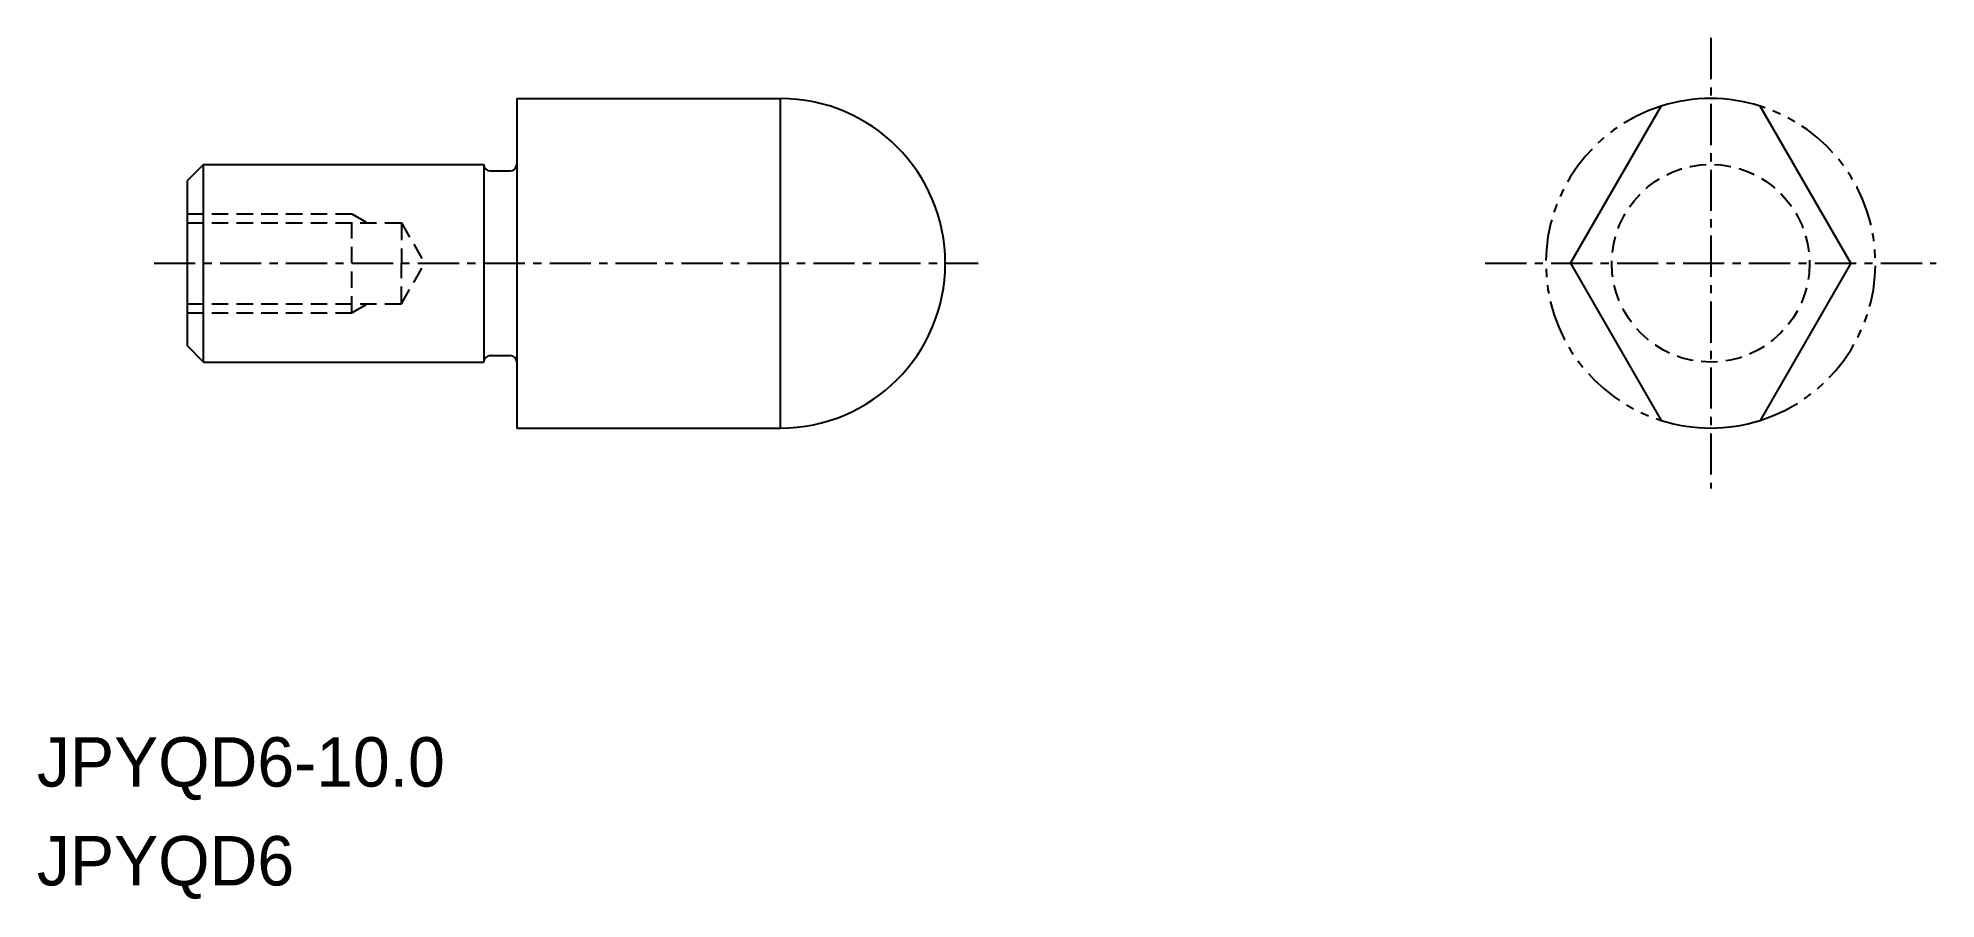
# Model space of a CAD drawing. Extents: x -1958.7 to -1901.2, y -573 to -546.9.
import ezdxf

# ---------------------------------------------------------------- set-up
doc = ezdxf.new("R2010")
doc.units = 0
for name, pattern in [('CENTER', [2, 1.25, -0.25, 0.25, -0.25]), ('DASHED', [0.75, 0.5, -0.25]), ('PHANTOM', [2.5, 1.25, -0.25, 0.25, -0.25, 0.25, -0.25])]:
    doc.linetypes.add(name, pattern=pattern)
doc.layers.get('0').update_dxf_attribs({"linetype": 'CONTINUOUS'})
doc.layers.add('CENTER', color=1, linetype='CENTER')

msp = doc.modelspace()

# ---------------------------------------------------------------- linework, layer by layer
at = {"color": 7, "linetype": 'CONTINUOUS'}
for p, q in [((-1944.219, -548.698), (-1936.219, -548.698)), ((-1944.219, -548.698), (-1944.219, -558.698)), ((-1912.251, -553.698), (-1909.497, -548.927)), ((-1903.748, -553.698), (-1906.502, -548.927)), ((-1953.719, -550.698), (-1954.219, -551.198)), ((-1953.719, -550.698), (-1945.219, -550.698)), ((-1953.719, -556.698), (-1953.719, -550.698)), ((-1945.219, -550.698), (-1945.219, -556.698)), ((-1945.019, -550.898), (-1944.419, -550.898)), ((-1954.219, -551.198), (-1954.219, -556.198)), ((-1912.251, -553.698), (-1909.497, -558.468)), ((-1903.748, -553.698), (-1906.502, -558.468)), ((-1953.719, -556.698), (-1954.219, -556.198)), ((-1953.719, -556.698), (-1945.219, -556.698)), ((-1945.019, -556.498), (-1944.419, -556.498)), ((-1944.219, -558.698), (-1936.219, -558.698))]:
    msp.add_line(p, q, dxfattribs=at)
at = {"linetype": 'CONTINUOUS'}
msp.add_line((-1936.219, -558.698), (-1936.219, -548.698), dxfattribs=at)
at = {"color": 3, "linetype": 'DASHED'}
for p, q in [((-1954.219, -552.198), (-1949.219, -552.198)), ((-1954.219, -552.468), (-1947.719, -552.468)), ((-1949.219, -555.198), (-1949.219, -552.198)), ((-1949.219, -552.198), (-1948.751, -552.468)), ((-1947.719, -552.468), (-1947.009, -553.698)), ((-1947.719, -552.498), (-1947.719, -553.698)), ((-1947.719, -554.898), (-1947.719, -553.698)), ((-1947.719, -554.927), (-1947.009, -553.698)), ((-1954.219, -554.927), (-1947.719, -554.927)), ((-1949.219, -555.198), (-1948.751, -554.927)), ((-1954.219, -555.198), (-1949.219, -555.198))]:
    msp.add_line(p, q, dxfattribs=at)
msp.add_circle((-1907.999, -553.698), 3, dxfattribs=at)
at = {"linetype": 'CONTINUOUS'}
for centre, start, end in [((-1936.219, -553.698), 270, 90), ((-1907.999, -553.698), 72.5731, 107.4269), ((-1907.999, -553.698), 252.5731, 287.4269)]:
    msp.add_arc(centre, 5, start, end, dxfattribs=at)
at = {"color": 3, "linetype": 'PHANTOM'}
for start, end in [(107.4269, 252.5731), (287.4269, 72.5731)]:
    msp.add_arc((-1907.999, -553.698), 5, start, end, dxfattribs=at)
at = {"color": 7, "linetype": 'CONTINUOUS'}
for centre, start, end in [((-1945.019, -550.698), 180, 270), ((-1944.419, -550.698), 270, 0), ((-1945.019, -556.698), 90, 180), ((-1944.419, -556.698), 0, 90)]:
    msp.add_arc(centre, 0.2, start, end, dxfattribs=at)
msp.add_point((-1954.219, -553.698), dxfattribs=at)
at = {"layer": 'CENTER', "color": 1, "linetype": 'CENTER'}
for p, q in [((-1907.999, -546.86), (-1907.999, -560.535)), ((-1955.219, -553.698), (-1930.221, -553.698)), ((-1914.837, -553.698), (-1901.162, -553.698))]:
    msp.add_line(p, q, dxfattribs=at)

# ---------------------------------------------------------------- texts
for s, p in [('JPYQD6-10.0', (-1958.774, -569.58)), ('JPYQD6', (-1958.774, -572.58))]:
    msp.add_text(s, height=1.5).set_placement(p)

doc.saveas('drawing.dxf')
